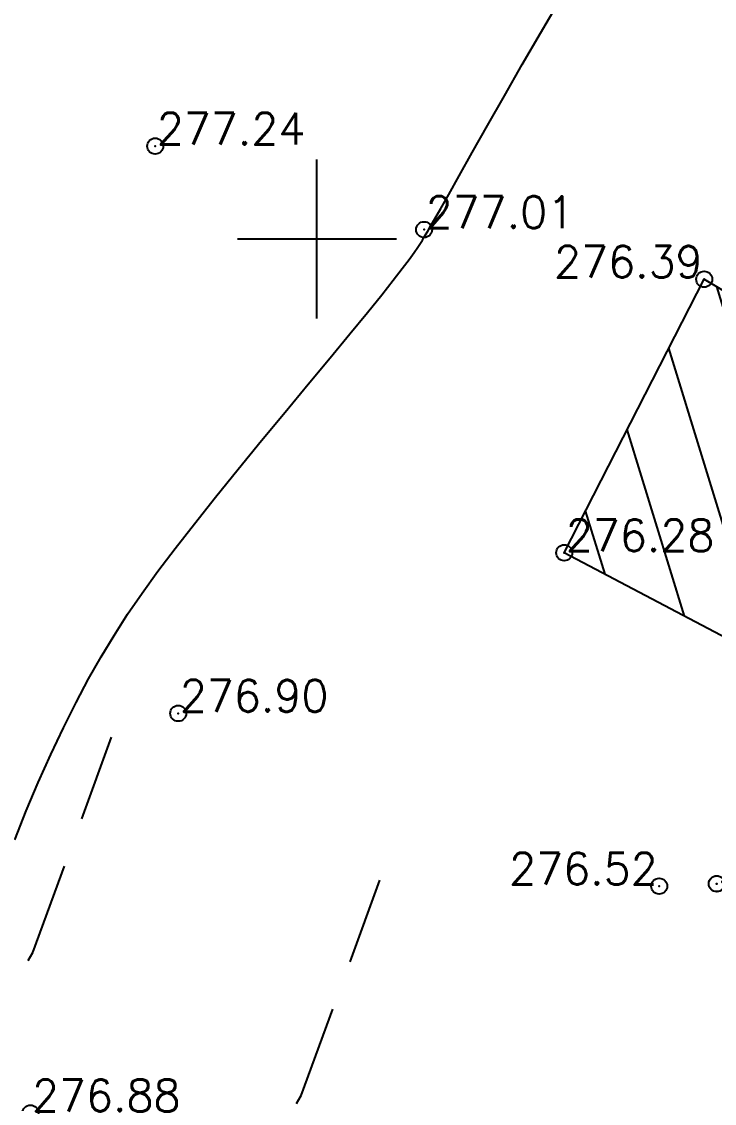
# Model space of a CAD drawing. Header units: millimetres. Extents: x 524954 to 526204, y 9523489 to 9524010.
# Drawn here: x 525290.72 to 525312.48, y 9523772.83 to 9523806.83 of the extents above; entities that cross this region are included whole.
import ezdxf
from ezdxf.enums import TextEntityAlignment as Align

# ---------------------------------------------------------------- set-up
doc = ezdxf.new("R2010")
doc.units = ezdxf.units.MM
doc.header["$PDMODE"] = 32
doc.header["$PDSIZE"] = 0.5
doc.linetypes.add('CACHE2', pattern=[4.7625, 3.175, -1.5875])
for name, color, linetype in [('Bati', 6, 'Continuous'), ('Bati_H', 1, 'Continuous'), ('Borde_Piste', 7, 'CACHE2'), ('Carroyage(2)', 7, 'Continuous'), ('CN_01_00', 3, 'Continuous'), ('TopoAlt', 3, 'Continuous'), ('TOPOJIS', 7, 'Continuous')]:
    doc.layers.add(name, color=color, linetype=linetype)
doc.styles.add('Simplex 1.0', font='Simplex.shx', dxfattribs={"width": 0.99, "height": 1})

# ---------------------------------------------------------------- blocks, each defined once
blk = doc.blocks.new('TCPOINT M')
at = {"color": 0}
blk.add_point((0, 0), dxfattribs=at)
at = {"layer": 'TopoAlt', "style": 'Simplex 1.0', "width": 0.99}
blk.add_attdef('ALT', (0.15, 0.15), '', height=1, dxfattribs=at)

msp = doc.modelspace()

# ---------------------------------------------------------------- hatches: boundary and pattern name
at = {"layer": 'Bati_H'}
h = msp.add_hatch(dxfattribs=at)
h.set_pattern_fill('_U', color=256, scale=2, angle=-72.981, style=0, pattern_type=0)
h.set_pattern_definition([(287.018979527, (0, 0), (1.9124157077, 0.58537693926), [])])
h.paths.add_polyline_path([(525331.425, 9523798.704), (525322.695, 9523782.272), (525307.769, 9523790.138), (525312.166, 9523798.735), (525313.744, 9523797.799), (525318.176, 9523805.735), (525318.179, 9523805.741)])

# ---------------------------------------------------------------- linework, layer by layer
at = {"layer": 'Bati', "flags": 128}
msp.add_lwpolyline([(525331.425, 9523798.704), (525322.695, 9523782.272), (525307.769, 9523790.138), (525312.166, 9523798.735), (525313.744, 9523797.799), (525318.176, 9523805.735), (525318.179, 9523805.741)], close=True, dxfattribs=at)
at = {"layer": 'Borde_Piste', "flags": 128}
for points in [[(525286.15, 9523769.083), (525291.077, 9523777.579), (525293.548, 9523784.347)], [(525294.579, 9523764.589), (525299.507, 9523773.085), (525301.978, 9523779.853)]]:
    msp.add_lwpolyline(points, dxfattribs=at)
at = {"layer": 'Carroyage(2)'}
for p, q in [((525300, 9523797.5), (525300, 9523802.5)), ((525297.5, 9523800), (525302.5, 9523800))]:
    msp.add_line(p, q, dxfattribs=at)
at = {"layer": 'CN_01_00', "elevation": 277, "flags": 128}
msp.add_lwpolyline([(525290.51, 9523781.119), (525290.868, 9523782.024), (525291.246, 9523782.919), (525291.638, 9523783.794), (525292.036, 9523784.635), (525292.434, 9523785.43), (525292.827, 9523786.172), (525293.222, 9523786.871), (525293.627, 9523787.543), (525294.053, 9523788.204), (525294.509, 9523788.87), (525295.004, 9523789.556), (525295.548, 9523790.277), (525296.15, 9523791.05), (525296.814, 9523791.884), (525297.525, 9523792.762), (525298.261, 9523793.662), (525299.002, 9523794.56), (525299.725, 9523795.435), (525300.411, 9523796.263), (525301.038, 9523797.023), (525301.585, 9523797.69), (525302.036, 9523798.248), (525302.397, 9523798.704), (525302.68, 9523799.07), (525302.895, 9523799.358), (525303.055, 9523799.579), (525303.17, 9523799.746), (525303.252, 9523799.872), (525303.312, 9523799.967), (525303.362, 9523800.047), (525303.413, 9523800.131), (525303.479, 9523800.243), (525303.572, 9523800.403), (525303.704, 9523800.635), (525303.889, 9523800.961), (525304.138, 9523801.403), (525304.464, 9523801.983), (525304.875, 9523802.714), (525305.355, 9523803.566), (525305.887, 9523804.503), (525306.449, 9523805.484), (525307.024, 9523806.472), (525307.59, 9523807.428)], dxfattribs=at)

# ---------------------------------------------------------------- block references
at = {"layer": 'TOPOJIS'}
ref = msp.add_blockref('TCPOINT M', (525294.919, 9523802.919, 277.24), dxfattribs=at)
ref.add_attrib('ALT', '277.24', (525294.969, 9523802.969, 277.24), dxfattribs={"layer": 'TopoAlt', "height": 1, "style": 'Simplex 1.0', "width": 0.99})
ref = msp.add_blockref('TCPOINT M', (525303.365, 9523800.294, 277.01), dxfattribs=at)
ref.add_attrib('ALT', '277.01', (525303.415, 9523800.344, 277.01), dxfattribs={"layer": 'TopoAlt', "height": 1, "style": 'Simplex 1.0', "width": 0.99})
ref = msp.add_blockref('TCPOINT M', (525312.166, 9523798.735, 276.39), dxfattribs=at)
ref.add_attrib('ALT', '276.39', dxfattribs={"layer": 'TopoAlt', "height": 1, "style": 'Simplex 1.0', "width": 0.99}).set_placement((525312.116, 9523798.785, 276.39), align=Align.RIGHT)
ref = msp.add_blockref('TCPOINT M', (525307.769, 9523790.138, 276.28), dxfattribs=at)
ref.add_attrib('ALT', '276.28', (525307.819, 9523790.188, 276.28), dxfattribs={"layer": 'TopoAlt', "height": 1, "style": 'Simplex 1.0', "width": 0.99})
ref = msp.add_blockref('TCPOINT M', (525295.642, 9523785.091, 276.9), dxfattribs=at)
ref.add_attrib('ALT', '276.90', (525295.692, 9523785.141, 276.9), dxfattribs={"layer": 'TopoAlt', "height": 1, "style": 'Simplex 1.0', "width": 0.99})
ref = msp.add_blockref('TCPOINT M', (525312.557, 9523779.737, 276.53), dxfattribs=at)
ref.add_attrib('ALT', '276.53', (525312.607, 9523779.787, 276.53), dxfattribs={"layer": 'TopoAlt', "height": 1, "style": 'Simplex 1.0', "width": 0.99})
ref = msp.add_blockref('TCPOINT M', (525310.753, 9523779.659, 276.52), dxfattribs=at)
ref.add_attrib('ALT', '276.52', dxfattribs={"layer": 'TopoAlt', "height": 1, "style": 'Simplex 1.0', "width": 0.99}).set_placement((525310.703, 9523779.709, 276.52), align=Align.RIGHT)
msp.add_blockref('TCPOINT M', (525312.56, 9523779.733, 276.53), dxfattribs=at)
ref = msp.add_blockref('TCPOINT M', (525290.998, 9523772.529, 276.88), dxfattribs=at)
ref.add_attrib('ALT', '276.88', (525291.048, 9523772.579, 276.88), dxfattribs={"layer": 'TopoAlt', "height": 1, "style": 'Simplex 1.0', "width": 0.99})

doc.saveas('drawing.dxf')
